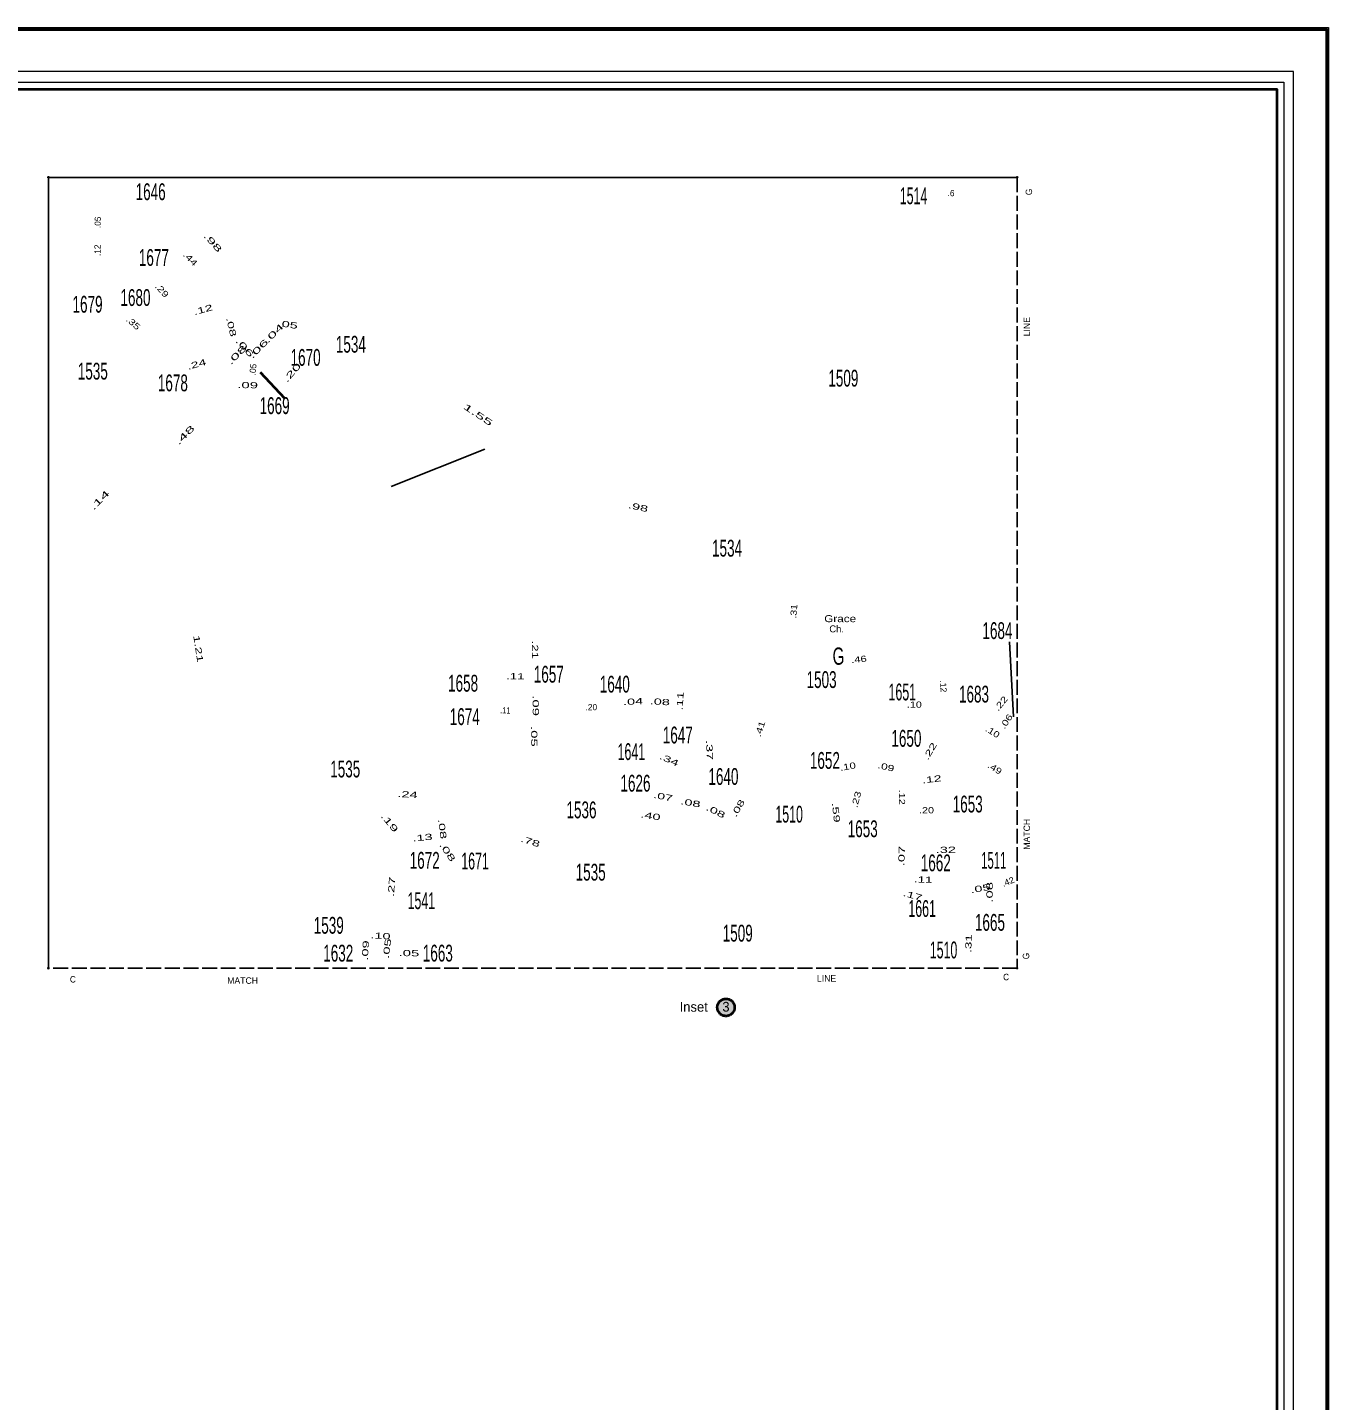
# Model space of a CAD drawing. Extents: x 302069 to 528633, y 185643 to 374618.
# Drawn here: x 381040 to 405162, y 282281 to 307736 of the extents above; entities that cross this region are included whole.
import ezdxf
from ezdxf.enums import TextEntityAlignment as Align

# ---------------------------------------------------------------- set-up
doc = ezdxf.new("R2010")
doc.units = 0
doc.header["$LTSCALE"] = 46
doc.header["$PDMODE"] = 32
doc.header["$PDSIZE"] = 23
doc.linetypes.add('LONG_DASHED', pattern=[7.5, 6, -1.5])
for name, color, linetype, lineweight in [('1', 7, 'Continuous', 25), ('20', 7, 'Continuous', 40), ('23', 7, 'Continuous', 25), ('25', 7, 'LONG_DASHED', 25), ('31', 7, 'Continuous', 25), ('38', 7, 'Continuous', 40), ('40', 7, 'Continuous', 40), ('56', 7, 'Continuous', 40), ('63', 7, 'Continuous', 25)]:
    doc.layers.add(name, color=color, linetype=linetype, lineweight=lineweight)
doc.layers.add('7', color=7, linetype='Continuous')

msp = doc.modelspace()

# ---------------------------------------------------------------- hatches: boundary and pattern name
at = {"layer": '20'}
msp.add_hatch(color=256, dxfattribs=at).paths.add_polyline_path([(393906.8, 289705.33), (393912.72, 289708.56), (393920.26, 289712.6), (393928.61, 289716.37), (393938.84, 289720.41), (393949.35, 289723.38), (393960.93, 289726.07), (393972.24, 289727.69), (393984.89, 289728.76), (393994.65, 289728.9), (394003.81, 289728.22), (394014.31, 289727.01), (394024.68, 289725.26), (394033.77, 289723.11), (394043.73, 289719.74), (394053.56, 289715.97), (394061.84, 289712.2), (394070.46, 289707.48), (394080.42, 289701.15), (394090.11, 289694.01), (394097.99, 289687.42), (394104.05, 289681.62), (394110.11, 289675.16), (394115.83, 289668.56), (394120.01, 289662.63), (394124.45, 289656.44), (394129.83, 289647.41), (394135.76, 289636.37), (394140, 289626.13), (394143.23, 289616.71), (394146.87, 289604.05), (394148.95, 289593), (394150.3, 289581.42), (394150.57, 289569.57), (394150.5, 289560.41), (394149.56, 289549.63), (394147.81, 289538.32), (394145.79, 289529.56), (394143.43, 289520.81), (394139.53, 289509.5), (394135.22, 289499.67), (394131.18, 289491.85), (394125.19, 289481.62), (394118.32, 289471.79), (394110.92, 289462.63), (394103.92, 289455.22), (394094.42, 289446.6), (394086.75, 289440.4), (394077.46, 289433.8), (394067.36, 289427.74), (394058.47, 289423.3), (394049.72, 289419.53), (394040.43, 289416.16), (394030.33, 289413.2), (394018.75, 289410.64), (394005.02, 289408.75), (393993.85, 289408.08), (393982.4, 289408.35), (393969.88, 289409.43), (393956.01, 289411.85), (393944.03, 289414.95), (393931.64, 289419.12), (393916.96, 289425.86), (393907.4, 289431.11), (393898.11, 289437.31), (393886.13, 289446.46), (393875.36, 289456.7), (393867.82, 289465.05), (393861.49, 289473.27), (393855.57, 289481.62), (393850.45, 289489.83), (393845.34, 289499.53), (393841.43, 289508.69), (393837.53, 289519.6), (393834.77, 289529.57), (393832.34, 289541.15), (393830.73, 289552.19), (393830.19, 289561.35), (393830.19, 289572.66), (393830.59, 289582.77), (393831.94, 289592.87), (393833.96, 289603.24), (393836.65, 289614.01), (393840.56, 289625.59), (393844.59, 289635.16), (393849.17, 289644.32), (393853.62, 289651.86), (393859, 289660.48), (393865.87, 289669.64), (393873, 289677.72), (393879.74, 289684.45), (393887.68, 289691.72), (393896.97, 289698.86)])

# ---------------------------------------------------------------- linework, layer by layer
at = {"layer": '1', "lineweight": 13}
msp.add_lwpolyline([(405162.35, 251338.69), (308531.7, 251338.69), (308531.7, 307735.73), (405162.35, 307735.73)], close=True, dxfattribs=at)
at = {"layer": '1'}
for p in [(405127.34, 307700.73), (381428.81, 304956.78), (399389.54, 304956.78), (381428.81, 290296.4), (399389.54, 290296.4)]:
    msp.add_point(p, dxfattribs=at)
at = {"layer": '20'}
for points in [[(308566.7, 307700.73), (405127.34, 307700.73), (405127.34, 251373.69), (308566.7, 251373.69)], [(311754.56, 306591.76), (404201.84, 306591.76), (404201.84, 252465.4), (311754.56, 252465.4)], [(393906.8, 289705.33), (393912.72, 289708.56), (393920.26, 289712.6), (393928.61, 289716.37), (393938.84, 289720.41), (393949.35, 289723.38), (393960.93, 289726.07), (393972.24, 289727.69), (393984.89, 289728.76), (393994.65, 289728.9), (394003.81, 289728.22), (394014.31, 289727.01), (394024.68, 289725.26), (394033.77, 289723.11), (394043.73, 289719.74), (394053.56, 289715.97), (394061.84, 289712.2), (394070.46, 289707.48), (394080.42, 289701.15), (394090.11, 289694.01), (394097.99, 289687.42), (394104.05, 289681.62), (394110.11, 289675.16), (394115.83, 289668.56), (394120.01, 289662.63), (394124.45, 289656.44), (394129.83, 289647.41), (394135.76, 289636.37), (394140, 289626.13), (394143.23, 289616.71), (394146.87, 289604.05), (394148.95, 289593), (394150.3, 289581.42), (394150.57, 289569.57), (394150.5, 289560.41), (394149.56, 289549.63), (394147.81, 289538.32), (394145.79, 289529.56), (394143.43, 289520.81), (394139.53, 289509.5), (394135.22, 289499.67), (394131.18, 289491.85), (394125.19, 289481.62), (394118.32, 289471.79), (394110.92, 289462.63), (394103.92, 289455.22), (394094.42, 289446.6), (394086.75, 289440.4), (394077.46, 289433.8), (394067.36, 289427.74), (394058.47, 289423.3), (394049.72, 289419.53), (394040.43, 289416.16), (394030.33, 289413.2), (394018.75, 289410.64), (394005.02, 289408.75), (393993.85, 289408.08), (393982.4, 289408.35), (393969.88, 289409.43), (393956.01, 289411.85), (393944.03, 289414.95), (393931.64, 289419.12), (393916.96, 289425.86), (393907.4, 289431.11), (393898.11, 289437.31), (393886.13, 289446.46), (393875.36, 289456.7), (393867.82, 289465.05), (393861.49, 289473.27), (393855.57, 289481.62), (393850.45, 289489.83), (393845.34, 289499.53), (393841.43, 289508.69), (393837.53, 289519.6), (393834.77, 289529.57), (393832.34, 289541.15), (393830.73, 289552.19), (393830.19, 289561.35), (393830.19, 289572.66), (393830.59, 289582.77), (393831.94, 289592.87), (393833.96, 289603.24), (393836.65, 289614.01), (393840.56, 289625.59), (393844.59, 289635.16), (393849.17, 289644.32), (393853.62, 289651.86), (393859, 289660.48), (393865.87, 289669.64), (393873, 289677.72), (393879.74, 289684.45), (393887.68, 289691.72), (393896.97, 289698.86)]]:
    msp.add_lwpolyline(points, close=True, dxfattribs=at)
at = {"layer": '20', "lineweight": 13}
msp.add_lwpolyline([(311445.37, 306917.23), (311445.37, 252156.12), (311623.92, 252334.79), (311623.92, 306722.4), (404332.45, 306722.4), (404332.45, 252334.79), (311623.92, 252334.79), (311445.37, 252156.12), (404511.03, 252156.12), (404511.03, 306917.23)], close=True, dxfattribs=at)
at = {"layer": '23'}
msp.add_line((399320.9, 294956.33), (399247.17, 296343.03), dxfattribs=at)
at = {"layer": '25'}
msp.add_lwpolyline([(399389.54, 304956.78), (399389.54, 290296.4), (381428.81, 290296.4)], dxfattribs=at)
at = {"layer": '31'}
msp.add_line((389517.38, 299920.86), (387780.97, 299225.7), dxfattribs=at)
at = {"layer": '38'}
msp.add_line((385814.44, 300858.42), (385360.51, 301340.68), dxfattribs=at)
at = {"layer": '63'}
msp.add_lwpolyline([(381428.81, 290296.4), (381428.81, 304956.78), (399389.54, 304956.78)], dxfattribs=at)

# ---------------------------------------------------------------- texts
at = {"layer": '20'}
msp.add_text('3 ', height=180, dxfattribs=at).set_placement((394024.05, 289490.86), align=Align.CENTER)
at = {"layer": '23'}
for s, width, p in [('1646', 0.6, (383324.27, 304534.42)), ('1514', 0.55, (397468.5, 304458.35)), ('1677', 0.6, (383383.86, 303315.28)), ('1679', 0.6, (382154.28, 302448.33)), ('1680', 0.6, (383042.61, 302572.95)), ('1534', 0.6, (387036.41, 301706.56)), ('1670', 0.6, (386196.83, 301462.73)), ('1535', 0.6, (382251.78, 301207.52)), ('1509', 0.6, (396166.62, 301077.43)), ('1678', 0.6, (383735.94, 300990.78)), ('1669', 0.6, (385622.66, 300568.69)), ('1534', 0.6, (394010.72, 297926.01)), ('1684', 0.6, (399024, 296398.23)), ('1657', 0.6, (390705.88, 295589.46)), ('1503', 0.6, (395763.52, 295490.14)), ('1658', 0.6, (389116.89, 295422.4)), ('1640', 0.6, (391929.58, 295405.51)), ('1651', 0.55, (397260.2, 295260.41)), ('1683', 0.6, (398589.33, 295220.93)), ('1674', 0.6, (389148.07, 294803.66)), ('1647', 0.6, (393097.5, 294462.52)), ('1650', 0.6, (397335.96, 294400.96)), ('1641', 0.55, (392236.76, 294154.39)), ('1652', 0.6, (395824.66, 293991.65)), ('1535', 0.6, (386931.81, 293832.71)), ('1640', 0.6, (393943.71, 293693.59)), ('1626', 0.6, (392312.68, 293569.16)), ('1653', 0.6, (398472.11, 293182.87)), ('1536', 0.6, (391312.14, 293074.47)), ('1510', 0.55, (395161.67, 292994.85)), ('1653', 0.6, (396525.76, 292724.51)), ('1672', 0.6, (388404.9, 292139.92)), ('1671', 0.55, (389338.84, 292126.23)), ('1535', 0.6, (391482.02, 291919.44)), ('1662', 0.6, (397880.78, 292092.87)), ('1511', 0.5, (398955.36, 292139.39)), ('1541', 0.55, (388342.79, 291391.17)), ('1661', 0.55, (397627.71, 291246.24)), ('1539', 0.6, (386626.6, 290934.52)), ('1665', 0.6, (398884.6, 290989.01)), ('1509', 0.6, (394208.76, 290788.61)), ('1632', 0.6, (386802.53, 290417.81)), ('1663', 0.6, (388648.33, 290419.24)), ('1510', 0.55, (398024.82, 290477.71))]:
    msp.add_text(s, height=312, dxfattribs=dict(at, width=width)).set_placement(p, align=Align.CENTER)
at = {"layer": '40'}
for s, rotation, p in [('.6', 356.309, (398160.86, 304608.57)), ('.05', 87.207, (382400.4, 304120)), ('.12', 90.573, (382396.28, 303605.23)), ('.05', 84.016, (385277.98, 301388.42))]:
    msp.add_text(s, height=115, rotation=rotation, dxfattribs=at).set_placement(p, align=Align.CENTER)
for s, rotation, width, p in [('.98', 311.712, 1.95, (384433.92, 303709.48)), ('.44', 314.579, 1.4, (384020.02, 303405.41)), ('.29', 311.712, 1.35, (383490.75, 302822.12)), ('.12', 15.53, 1.7, (384310.25, 302449.3)), ('.35', 318.279, 1.35, (382963.55, 302211.8)), ('.08', 283.404, 1.7, (384764.37, 302169.19)), ('.04', 45.057, 2.05, (385649.94, 302025.84)), ('.05', 351.333, 1.75, (385857.63, 302173.35)), ('.06', 311.712, 1.95, (385024.33, 301764.27)), ('.06', 45.057, 2.05, (385362.86, 301738.67)), ('.08', 45.057, 2.05, (384962.03, 301624.88)), ('.24', 15.53, 1.7, (384192.2, 301436.37)), ('.20', 49.034, 1.95, (385986.89, 301299.41)), ('.09', 358.767, 1.8, (385121.39, 301047.61)), ('1.55', 326.251, 2.05, (389363.58, 300509.31)), ('.48', 45.057, 2.05, (383996.44, 300138.89)), ('.14', 45.057, 2.05, (382417.73, 298933.04)), ('.98', 347.973, 1.75, (392350.73, 298788.69)), ('.31', 85.267, 1.25, (395304.47, 296907.2)), ('1.21', 278.812, 1.7, (384152.13, 296209.05)), ('.21', 270.803, 1.6, (390394.06, 296197.72)), ('.46', 5.582, 1.35, (396461.18, 295965.18)), ('.11', 359.013, 1.6, (390084.14, 295650.91)), ('.12', 273.574, 1.05, (397965.19, 295517.94)), ('.09', 270.541, 1.8, (390406.49, 295162.54)), ('.04', 2.821, 1.75, (392271.24, 295181.25)), ('.08', 356.972, 1.75, (392761.29, 295178.65)), ('.11', 86.134, 1.6, (393197.09, 295245.39)), ('.22', 51.014, 1.4, (399132.23, 295166.84)), ('.11', 359.013, 0.9, (389899.79, 295017.93)), ('.41', 71.882, 1.4, (394676.39, 294714.23)), ('.06', 55.997, 1.35, (399234.77, 294838.17)), ('.05', 270.541, 1.8, (390378.92, 294592.34)), ('.10', 328.137, 1.3, (398903.86, 294628.18)), ('.37', 272.571, 1.75, (393629.05, 294336.47)), ('.22', 59.492, 1.6, (397820.79, 294289.33)), ('.34', 336.249, 1.75, (392914.01, 294107.14)), ('.10', 10.014, 1.4, (396260.44, 293978.27)), ('.09', 346.998, 1.45, (396945.6, 293971.15)), ('.49', 328.137, 1.3, (398943.95, 293951.5)), ('.12', 6.983, 1.7, (397812.83, 293741.92)), ('.24', 357.063, 1.75, (388084.53, 293460.27)), ('.07', 348.949, 1.7, (392814.36, 293420.33)), ('.23', 75.077, 1.45, (396461.94, 293408.56)), ('.12', 270, 1.3, (397196.78, 293464.15)), ('.08', 350.324, 1.75, (393323.46, 293304.91)), ('.08', 333.564, 1.75, (393774.69, 293152.32)), ('.08', 60.14, 1.6, (394262.08, 293234.23)), ('.59', 276.293, 1.75, (395974.62, 293174.68)), ('.20', 0.178, 1.3, (397709.17, 293166.77)), ('.19', 309.388, 1.9, (387708.96, 292956.41)), ('.08', 277.661, 1.75, (388675.41, 292869.01)), ('.40', 350.531, 1.75, (392583.21, 293063.59)), ('.13', 5.673, 1.75, (388370.27, 292661.02)), ('.08', 304.24, 1.85, (388779.93, 292419.06)), ('.78', 342.558, 1.7, (390346.51, 292590.71)), ('.07', 87.867, 1.75, (397303.97, 292372.11)), ('.32', 0.611, 1.75, (398067.84, 292433.33)), ('.27', 85.557, 1.75, (387846.54, 291799.68)), ('.11', 358.364, 1.6, (397646.34, 291882.01)), ('.42', 22.328, 1.1, (399242.39, 291846.52)), ('.05', 9.972, 1.75, (398717.66, 291717.34)), ('.08', 90, 1.8, (398934.86, 291703.11)), ('.17', 344.062, 1.7, (397436.31, 291589.62)), ('.10', 356.794, 1.75, (387582.17, 290839.54)), ('.09', 86.335, 1.75, (387361.75, 290620.49)), ('.05', 82.53, 1.75, (387762.35, 290653.09)), ('.31', 87.436, 1.6, (398543.96, 290750.93)), ('.05', 358.451, 1.8, (388111.23, 290517.45))]:
    msp.add_text(s, height=115, rotation=rotation, dxfattribs=dict(at, width=width)).set_placement(p, align=Align.CENTER)
msp.add_text('.20', height=115, dxfattribs=at).set_placement((391494.57, 295078.43), align=Align.CENTER)
at = {"layer": '40', "width": 1.3}
msp.add_text('.10', height=115, dxfattribs=at).set_placement((397483.06, 295124.8), align=Align.CENTER)
at = {"layer": '56', "width": 1.25}
msp.add_text('Grace', height=130, dxfattribs=at).set_placement((396108.31, 296710.63), align=Align.CENTER)
at = {"layer": '56'}
msp.add_text('Ch.', height=130, dxfattribs=at).set_placement((396042.54, 296521.11), align=Align.CENTER)
at = {"layer": '56', "width": 0.65}
msp.add_text('G', height=320, rotation=0.63, dxfattribs=at).set_placement((396077.72, 295921.13), align=Align.CENTER)
at = {"layer": '63'}
msp.add_text('Inset', height=180, dxfattribs=at).set_placement((393392.81, 289489.16), align=Align.CENTER)
at = {"layer": '7', "width": 0.95}
for p in [(399666.37, 304686.73), (399612.92, 290520.74)]:
    msp.add_text('G', height=120, rotation=90, dxfattribs=at).set_placement(p, align=Align.CENTER)
at = {"layer": '7'}
for s, p in [('LINE', (399629.9, 302188.41)), ('MATCH', (399627.77, 292778.97))]:
    msp.add_text(s, height=120, rotation=90, dxfattribs=at).set_placement(p, align=Align.CENTER)
at = {"layer": '7', "width": 0.95}
for p in [(399184.43, 290072), (381881.91, 290029.93)]:
    msp.add_text('C', height=120, dxfattribs=at).set_placement(p, align=Align.CENTER)
at = {"layer": '7'}
for s, p in [('MATCH', (385029.37, 290006.31)), ('LINE', (395856.06, 290047.72))]:
    msp.add_text(s, height=120, dxfattribs=at).set_placement(p, align=Align.CENTER)

doc.saveas('drawing.dxf')
